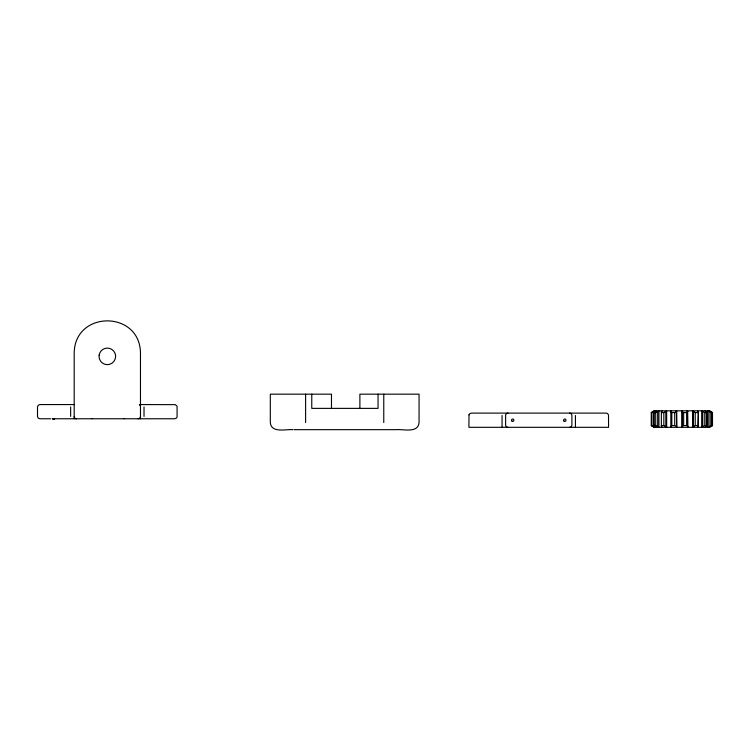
<?xml version="1.0" encoding="UTF-8"?>
<svg xmlns="http://www.w3.org/2000/svg" width="750" height="750" viewBox="0 0 750 750"><rect width="100%" height="100%" fill="white"/><g stroke="black" fill="none" stroke-linecap="round" stroke-linejoin="round"><path stroke-width="1.12" d="M681.638 411.703L681.656 410.831M682.134 426.441L682.125 427.312L682.125 410.831L682.134 426.441L683.644 425.569L686.653 425.569L687.844 426.441L687.534 427.312L687.534 410.831L687.844 426.441M662.419 427.312L661.369 426.441L661.481 425.569L663.834 425.569L666.656 427.312L666.656 410.831L663.834 412.575L661.481 412.575L661.369 411.703L662.419 410.831M676.425 411.703L676.697 410.831L676.697 427.312L676.425 411.703L674.7 412.575L671.794 412.575L670.913 411.703L671.475 410.831L671.475 427.312L670.913 426.441L670.913 411.703M675.938 411.703L676.238 410.831M705.103 427.312L706.678 425.569L706.678 412.575L705.103 410.831M697.509 427.312L698.353 426.441L697.884 425.569L698.353 411.703L697.509 410.831M670.462 411.703L671.044 410.831M697.884 425.569L695.222 425.569L692.728 427.312L692.728 410.831L695.222 412.575L697.884 412.575M656.325 427.312L654.281 425.569L654.281 412.575L656.325 410.831M670.913 426.441L671.794 425.569L674.7 425.569L676.425 426.441M709.163 410.831L711.694 412.575L711.694 425.569L709.163 427.312M706.678 425.569L704.775 425.569L701.691 427.312L701.691 410.831L704.775 412.575L706.678 412.575M682.134 411.703L683.644 412.575L686.653 412.575L687.844 411.703M654.281 412.575L655.725 412.575L658.931 410.831L658.931 427.312L655.725 425.569L654.281 425.569M651.272 412.575L654.122 410.831L709.65 410.831L712.5 412.575L712.5 425.569L709.65 427.312L654.122 427.312L651.272 425.569L651.272 412.575L654.703 410.831L654.703 413.034M711.694 425.569L707.634 427.312L707.634 410.831L711.694 412.575M653.137 411.703L654.609 410.831M710.55 426.441L712.5 425.569M92.062 418.697L91.847 418.697M54.562 418.772L52.556 418.772L174.797 418.772L176.466 418.078L177.084 417.019L177.084 406.322L175.406 404.653L139.434 404.569M74.597 404.569L39.872 404.569L38.194 405.262L37.5 406.941L37.5 416.409L38.194 418.078L39.872 418.772L50.653 418.772M709.078 410.831L712.5 412.575M651.272 425.569L654.703 427.312L654.703 425.109M292.913 429.675C286.116 428.962 271.256 433.519 270.309 422.578L270.309 394.172L331.481 394.172L331.481 408.375M294.037 429.675L395.766 429.675M396.459 429.675C403.256 428.962 418.116 433.519 419.062 422.578L419.062 394.172L359.887 394.172L359.887 408.375M53.222 418.697L54.403 418.772L52.191 418.697M54.403 418.772L53.634 418.697M124.106 418.697L124.388 418.697M654.609 427.312L652.078 425.569M139.781 405.262L140.156 405.759M692.297 410.831L692.859 411.703M687.075 410.831L687.356 411.703M712.181 412.575L712.181 425.569M710.841 412.575L710.841 425.569M709.022 411.703L709.022 426.441M706.359 411.703L706.359 426.441M704.775 412.575L704.775 425.569M702.759 411.703L702.759 426.441M698.353 411.703L698.353 426.441M695.222 412.575L695.222 425.569M693.319 411.703L693.319 426.441M686.653 412.575L686.653 425.569M683.644 412.575L683.644 425.569M674.7 412.575L674.7 425.569M671.794 412.575L671.794 425.569M665.831 411.703L665.831 426.441M663.834 412.575L663.834 425.569M661.369 411.703L661.369 426.441M657.694 411.703L657.694 426.441M655.725 412.575L655.725 425.569M653.231 411.703L653.231 426.441M651.6 412.575L651.6 425.569M575.438 415.472L575.438 427.312M502.059 415.472L502.059 427.312M383.766 394.172L383.766 422.578M378.047 394.172L378.047 408.375L311.766 408.375L311.766 394.172M305.606 394.172L305.606 422.578M144.019 406.941L144.019 416.409M140.475 418.772L140.475 353.466C140.419 310.022 74.25 310.022 74.194 353.466L74.194 418.772M70.641 406.941L70.641 416.409M140.475 416.409A2.362 2.362 0 0 1 138.103 418.772M76.556 418.772A2.362 2.362 0 0 1 74.194 416.409M507.975 427.312A2.362 2.362 0 0 1 505.613 424.941L505.613 415.472A2.362 2.362 0 0 1 507.975 413.109M569.522 427.312A2.362 2.362 0 0 0 571.894 424.941L571.894 415.472A2.362 2.362 0 0 0 569.522 413.109M99.15 355.078L99.047 356.381A8.287 8.287 0 0 0 107.334 364.659A8.287 8.287 0 0 0 115.612 356.381L115.519 355.078A8.287 8.287 0 0 0 99.15 355.078M469.003 414.862L468.919 427.312L608.578 427.312L608.503 414.862L607.397 413.419L606.216 413.109L471.291 413.109L469.613 413.803L469.003 414.862M512.119 421.228A1.181 1.181 0 0 0 513.891 420.206A1.181 1.181 0 0 0 512.119 419.184A1.181 1.181 0 0 0 512.119 421.228M564.009 421.097A1.181 1.181 0 0 0 565.95 420.441A1.181 1.181 0 0 0 564.412 419.081A1.181 1.181 0 0 0 564.009 421.097"/></g></svg>
